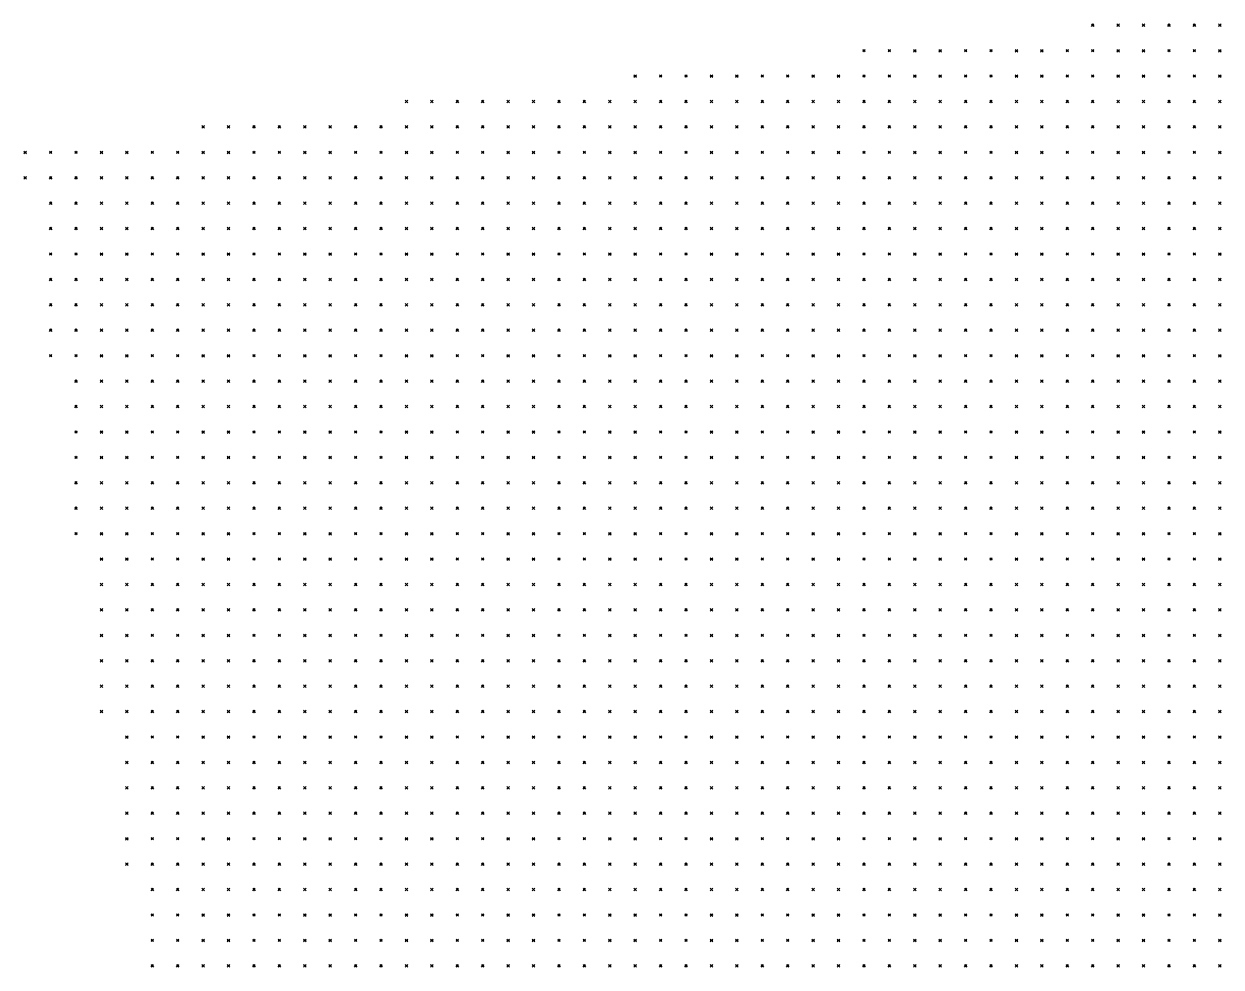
# Model space of a CAD drawing. Header units: metres. Extents: x 441556 to 446409, y 432338 to 461058.
# Drawn here: x 442956.3 to 443097.5, y 447829.7 to 447941 of the extents above; entities that cross this region are included whole.
import ezdxf

# ---------------------------------------------------------------- set-up
doc = ezdxf.new("R2010")
doc.units = ezdxf.units.M
doc.header["$MEASUREMENT"] = 0
doc.header["$PDMODE"] = 35
doc.header["$PDSIZE"] = 0.15
doc.layers.add('DTM-NOK-RevN_POINTS', color=91, linetype='Continuous')

msp = doc.modelspace()

# ---------------------------------------------------------------- linework, layer by layer
at = {"layer": 'DTM-NOK-RevN_POINTS'}
for p in [(443082.375, 447940.816, 370.986), (443085.375, 447940.816, 367.97), (443088.374, 447940.816, 363.791), (443091.373, 447940.816, 359.666), (443094.373, 447940.816, 356.278), (443097.372, 447940.816, 352.528), (443055.381, 447937.816, 392.84), (443058.381, 447937.816, 390.105), (443061.38, 447937.816, 387.423), (443064.379, 447937.816, 384.817), (443067.379, 447937.816, 382.387), (443070.378, 447937.816, 379.985), (443073.377, 447937.816, 377.502), (443076.377, 447937.816, 375.085), (443079.376, 447937.816, 372.569), (443082.375, 447937.816, 369.189), (443085.375, 447937.816, 367.002), (443088.374, 447937.816, 364.114), (443091.373, 447937.816, 360.629), (443094.373, 447937.816, 355.615), (443097.372, 447937.816, 351.897), (443028.387, 447934.817, 424.781), (443031.386, 447934.817, 420.679), (443034.386, 447934.817, 417.315), (443037.385, 447934.817, 413.363), (443040.384, 447934.817, 409.701), (443043.384, 447934.817, 405.544), (443046.383, 447934.817, 401.708), (443049.382, 447934.817, 398.35), (443052.382, 447934.817, 395.287), (443055.381, 447934.817, 392.489), (443058.381, 447934.817, 389.946), (443061.38, 447934.817, 387.267), (443064.379, 447934.817, 384.704), (443067.379, 447934.817, 382.195), (443070.378, 447934.817, 379.926), (443073.377, 447934.817, 377.528), (443076.377, 447934.817, 374.746), (443079.376, 447934.817, 371.689), (443082.375, 447934.817, 368.078), (443085.375, 447934.817, 365.133), (443088.374, 447934.817, 362.136), (443091.373, 447934.817, 359.505), (443094.373, 447934.817, 355.842), (443097.372, 447934.817, 351.788), (443001.393, 447931.818, 449.387), (443004.392, 447931.818, 447.734), (443007.391, 447931.818, 446.06), (443010.391, 447931.818, 444.072), (443013.39, 447931.818, 441.149), (443016.389, 447931.818, 438.669), (443019.389, 447931.818, 435.877), (443022.388, 447931.818, 433.42), (443025.388, 447931.818, 430.526), (443028.387, 447931.818, 427.341), (443031.386, 447931.818, 423.07), (443034.386, 447931.818, 418.998), (443037.385, 447931.818, 415.511), (443040.384, 447931.818, 411.514), (443043.384, 447931.818, 405.953), (443046.383, 447931.818, 401.792), (443049.382, 447931.818, 398.516), (443052.382, 447931.818, 395.022), (443055.381, 447931.818, 392.477), (443058.381, 447931.818, 390.053), (443061.38, 447931.818, 387.521), (443064.379, 447931.818, 385.039), (443067.379, 447931.818, 382.232), (443070.378, 447931.818, 379.766), (443073.377, 447931.818, 377.099), (443076.377, 447931.818, 373.59), (443079.376, 447931.818, 370.688), (443082.375, 447931.818, 367.411), (443085.375, 447931.818, 364.14), (443088.374, 447931.818, 361.42), (443091.373, 447931.818, 358.805), (443094.373, 447931.818, 355.894), (443097.372, 447931.818, 352.022), (442977.398, 447928.818, 460.897), (442980.397, 447928.818, 459.576), (442983.397, 447928.818, 458.226), (442986.396, 447928.818, 457.074), (442989.395, 447928.818, 456.125), (442992.395, 447928.818, 454.747), (442995.394, 447928.818, 453.391), (442998.393, 447928.818, 451.619), (443001.393, 447928.818, 450.13), (443004.392, 447928.818, 448.567), (443007.391, 447928.818, 446.878), (443010.391, 447928.818, 445.101), (443013.39, 447928.818, 442.6), (443016.389, 447928.818, 440.05), (443019.389, 447928.818, 437.204), (443022.388, 447928.818, 434.551), (443025.388, 447928.818, 431.767), (443028.387, 447928.818, 428.893), (443031.386, 447928.818, 424.865), (443034.386, 447928.818, 420.999), (443037.385, 447928.818, 417.716), (443040.384, 447928.818, 414.308), (443043.384, 447928.818, 408.511), (443046.383, 447928.818, 402.262), (443049.382, 447928.818, 398.28), (443052.382, 447928.818, 396.094), (443055.381, 447928.818, 393.08), (443058.381, 447928.818, 390.188), (443061.38, 447928.818, 387.744), (443064.379, 447928.818, 385.163), (443067.379, 447928.818, 382.473), (443070.378, 447928.818, 379.85), (443073.377, 447928.818, 376.85), (443076.377, 447928.818, 373.097), (443079.376, 447928.818, 370.505), (443082.375, 447928.818, 367.347), (443085.375, 447928.818, 364.249), (443088.374, 447928.818, 361.382), (443091.373, 447928.818, 358.541), (443094.373, 447928.818, 356.092), (443097.372, 447928.818, 352.685), (442956.402, 447925.819, 460.401), (442959.402, 447925.819, 461.696), (442962.401, 447925.819, 462.78), (442965.4, 447925.819, 463.358), (442968.4, 447925.819, 463.394), (442971.399, 447925.819, 462.749), (442974.398, 447925.819, 462.027), (442977.398, 447925.819, 461.161), (442980.397, 447925.819, 459.904), (442983.397, 447925.819, 458.685), (442986.396, 447925.819, 457.379), (442989.395, 447925.819, 456.523), (442992.395, 447925.819, 455.23), (442995.394, 447925.819, 453.922), (442998.393, 447925.819, 452.355), (443001.393, 447925.819, 450.827), (443004.392, 447925.819, 449.236), (443007.391, 447925.819, 447.58), (443010.391, 447925.819, 445.949), (443013.39, 447925.819, 443.796), (443016.389, 447925.819, 441.199), (443019.389, 447925.819, 438.314), (443022.388, 447925.819, 435.536), (443025.388, 447925.819, 432.88), (443028.387, 447925.819, 430.026), (443031.386, 447925.819, 426.941), (443034.386, 447925.819, 423.266), (443037.385, 447925.819, 420.117), (443040.384, 447925.819, 416.755), (443043.384, 447925.819, 412.04), (443046.383, 447925.819, 404.36), (443049.382, 447925.819, 398.304), (443052.382, 447925.819, 396.236), (443055.381, 447925.819, 393.977), (443058.381, 447925.819, 391.226), (443061.38, 447925.819, 388.434), (443064.379, 447925.819, 385.713), (443067.379, 447925.819, 383.102), (443070.378, 447925.819, 380.164), (443073.377, 447925.819, 376.911), (443076.377, 447925.819, 372.874), (443079.376, 447925.819, 370.08), (443082.375, 447925.819, 366.927), (443085.375, 447925.819, 364.018), (443088.374, 447925.819, 361.301), (443091.373, 447925.819, 358.663), (443094.373, 447925.819, 355.989), (443097.372, 447925.819, 352.428), (442956.402, 447922.82, 458.964), (442959.402, 447922.82, 460.155), (442962.401, 447922.82, 461.391), (442965.4, 447922.82, 462.166), (442968.4, 447922.82, 462.586), (442971.399, 447922.82, 462.288), (442974.398, 447922.82, 461.535), (442977.398, 447922.82, 461.077), (442980.397, 447922.82, 460.311), (442983.397, 447922.82, 459.16), (442986.396, 447922.82, 458.032), (442989.395, 447922.82, 456.723), (442992.395, 447922.82, 455.651), (442995.394, 447922.82, 454.398), (442998.393, 447922.82, 452.994), (443001.393, 447922.82, 451.532), (443004.392, 447922.82, 449.819), (443007.391, 447922.82, 448.127), (443010.391, 447922.82, 446.555), (443013.39, 447922.82, 444.452), (443016.389, 447922.82, 442.117), (443019.389, 447922.82, 439.314), (443022.388, 447922.82, 436.392), (443025.388, 447922.82, 433.534), (443028.387, 447922.82, 430.704), (443031.386, 447922.82, 427.973), (443034.386, 447922.82, 424.381), (443037.385, 447922.82, 421.022), (443040.384, 447922.82, 418.369), (443043.384, 447922.82, 414.346), (443046.383, 447922.82, 406.397), (443049.382, 447922.82, 400.644), (443052.382, 447922.82, 397.527), (443055.381, 447922.82, 395.33), (443058.381, 447922.82, 392.762), (443061.38, 447922.82, 389.737), (443064.379, 447922.82, 386.722), (443067.379, 447922.82, 383.001), (443070.378, 447922.82, 380.45), (443073.377, 447922.82, 377.269), (443076.377, 447922.82, 373.131), (443079.376, 447922.82, 369.012), (443082.375, 447922.82, 366.496), (443085.375, 447922.82, 363.114), (443088.374, 447922.82, 360.823), (443091.373, 447922.82, 358.097), (443094.373, 447922.82, 355.506), (443097.372, 447922.82, 352.219), (442959.402, 447919.82, 458.199), (442962.401, 447919.82, 459.775), (442965.4, 447919.82, 460.878), (442968.4, 447919.82, 461.345), (442971.399, 447919.82, 461.469), (442974.398, 447919.82, 460.953), (442977.398, 447919.82, 460.42), (442980.397, 447919.82, 460.311), (442983.397, 447919.82, 459.373), (442986.396, 447919.82, 458.364), (442989.395, 447919.82, 457.272), (442992.395, 447919.82, 456.113), (442995.394, 447919.82, 454.893), (442998.393, 447919.82, 453.55), (443001.393, 447919.82, 452.005), (443004.392, 447919.82, 450.43), (443007.391, 447919.82, 448.689), (443010.391, 447919.82, 447.051), (443013.39, 447919.82, 444.897), (443016.389, 447919.82, 442.572), (443019.389, 447919.82, 439.77), (443022.388, 447919.82, 437), (443025.388, 447919.82, 433.856), (443028.387, 447919.82, 430.598), (443031.386, 447919.82, 427.46), (443034.386, 447919.82, 424.403), (443037.385, 447919.82, 421.508), (443040.384, 447919.82, 418.389), (443043.384, 447919.82, 415.025), (443046.383, 447919.82, 408.268), (443049.382, 447919.82, 402.996), (443052.382, 447919.82, 399.951), (443055.381, 447919.82, 397.193), (443058.381, 447919.82, 394.446), (443061.38, 447919.82, 391.548), (443064.379, 447919.82, 387.972), (443067.379, 447919.82, 383.298), (443070.378, 447919.82, 380.075), (443073.377, 447919.82, 377.699), (443076.377, 447919.82, 374.415), (443079.376, 447919.82, 370.431), (443082.375, 447919.82, 366.725), (443085.375, 447919.82, 363.136), (443088.374, 447919.82, 360.354), (443091.373, 447919.82, 357.428), (443094.373, 447919.82, 355.174), (443097.372, 447919.82, 352.548), (442959.402, 447916.821, 456.064), (442962.401, 447916.821, 457.163), (442965.4, 447916.821, 458.888), (442968.4, 447916.821, 460.092), (442971.399, 447916.821, 460.39), (442974.398, 447916.821, 459.9), (442977.398, 447916.821, 459.738), (442980.397, 447916.821, 459.851), (442983.397, 447916.821, 459.389), (442986.396, 447916.821, 458.505), (442989.395, 447916.821, 457.593), (442992.395, 447916.821, 456.514), (442995.394, 447916.821, 455.267), (442998.393, 447916.821, 454.039), (443001.393, 447916.821, 452.67), (443004.392, 447916.821, 450.851), (443007.391, 447916.821, 448.935), (443010.391, 447916.821, 447.304), (443013.39, 447916.821, 445.3), (443016.389, 447916.821, 442.916), (443019.389, 447916.821, 439.953), (443022.388, 447916.821, 437.066), (443025.388, 447916.821, 433.702), (443028.387, 447916.821, 430.43), (443031.386, 447916.821, 427.431), (443034.386, 447916.821, 424.175), (443037.385, 447916.821, 421.231), (443040.384, 447916.821, 418.11), (443043.384, 447916.821, 415.118), (443046.383, 447916.821, 409.353), (443049.382, 447916.821, 405.823), (443052.382, 447916.821, 401.744), (443055.381, 447916.821, 399.399), (443058.381, 447916.821, 396.776), (443061.38, 447916.821, 393.636), (443064.379, 447916.821, 389.975), (443067.379, 447916.821, 382.874), (443070.378, 447916.821, 379.506), (443073.377, 447916.821, 376.954), (443076.377, 447916.821, 374.165), (443079.376, 447916.821, 370.937), (443082.375, 447916.821, 367.68), (443085.375, 447916.821, 364.201), (443088.374, 447916.821, 360.413), (443091.373, 447916.821, 357.541), (443094.373, 447916.821, 354.835), (443097.372, 447916.821, 352.246), (442959.402, 447913.822, 455.58), (442962.401, 447913.822, 456.332), (442965.4, 447913.822, 457.033), (442968.4, 447913.822, 457.828), (442971.399, 447913.822, 458.494), (442974.398, 447913.822, 458.752), (442977.398, 447913.822, 459.1), (442980.397, 447913.822, 459.393), (442983.397, 447913.822, 459.152), (442986.396, 447913.822, 458.426), (442989.395, 447913.822, 457.511), (442992.395, 447913.822, 456.57), (442995.394, 447913.822, 455.65), (442998.393, 447913.822, 454.329), (443001.393, 447913.822, 452.877), (443004.392, 447913.822, 451.111), (443007.391, 447913.822, 449.334), (443010.391, 447913.822, 447.682), (443013.39, 447913.822, 445.668), (443016.389, 447913.822, 443.375), (443019.389, 447913.822, 440.435), (443022.388, 447913.822, 437.474), (443025.388, 447913.822, 433.903), (443028.387, 447913.822, 430.52), (443031.386, 447913.822, 427.47), (443034.386, 447913.822, 424.315), (443037.385, 447913.822, 421.28), (443040.384, 447913.822, 417.921), (443043.384, 447913.822, 414.747), (443046.383, 447913.822, 411.178), (443049.382, 447913.822, 407.734), (443052.382, 447913.822, 404.457), (443055.381, 447913.822, 401.446), (443058.381, 447913.822, 398.373), (443061.38, 447913.822, 394.127), (443064.379, 447913.822, 389.583), (443067.379, 447913.822, 382.491), (443070.378, 447913.822, 379.342), (443073.377, 447913.822, 375.56), (443076.377, 447913.822, 372.666), (443079.376, 447913.822, 370.196), (443082.375, 447913.822, 367.155), (443085.375, 447913.822, 364.428), (443088.374, 447913.822, 360.55), (443091.373, 447913.822, 356.853), (443094.373, 447913.822, 354.399), (443097.372, 447913.822, 352.103), (442959.402, 447910.822, 454.172), (442962.401, 447910.822, 455.51), (442965.4, 447910.822, 456.482), (442968.4, 447910.822, 457.529), (442971.399, 447910.822, 458.028), (442974.398, 447910.822, 458.416), (442977.398, 447910.822, 458.801), (442980.397, 447910.822, 458.99), (442983.397, 447910.822, 458.546), (442986.396, 447910.822, 457.893), (442989.395, 447910.822, 457.112), (442992.395, 447910.822, 456.213), (442995.394, 447910.822, 455.443), (442998.393, 447910.822, 454.253), (443001.393, 447910.822, 452.897), (443004.392, 447910.822, 451.226), (443007.391, 447910.822, 449.549), (443010.391, 447910.822, 447.845), (443013.39, 447910.822, 445.704), (443016.389, 447910.822, 443.524), (443019.389, 447910.822, 440.698), (443022.388, 447910.822, 437.924), (443025.388, 447910.822, 434.772), (443028.387, 447910.822, 431.551), (443031.386, 447910.822, 428.186), (443034.386, 447910.822, 424.439), (443037.385, 447910.822, 421.212), (443040.384, 447910.822, 417.902), (443043.384, 447910.822, 414.826), (443046.383, 447910.822, 411.523), (443049.382, 447910.822, 408.238), (443052.382, 447910.822, 405.236), (443055.381, 447910.822, 402.199), (443058.381, 447910.822, 399.213), (443061.38, 447910.822, 395.453), (443064.379, 447910.822, 390.589), (443067.379, 447910.822, 384.406), (443070.378, 447910.822, 379.474), (443073.377, 447910.822, 374.978), (443076.377, 447910.822, 371.779), (443079.376, 447910.822, 368.951), (443082.375, 447910.822, 366.373), (443085.375, 447910.822, 363.945), (443088.374, 447910.822, 361.423), (443091.373, 447910.822, 357.909), (443094.373, 447910.822, 355.128), (443097.372, 447910.822, 352.718), (442959.402, 447907.823, 451.934), (442962.401, 447907.823, 453.515), (442965.4, 447907.823, 454.651), (442968.4, 447907.823, 456.189), (442971.399, 447907.823, 457.203), (442974.398, 447907.823, 457.96), (442977.398, 447907.823, 458.282), (442980.397, 447907.823, 458.195), (442983.397, 447907.823, 457.569), (442986.396, 447907.823, 456.941), (442989.395, 447907.823, 456.185), (442992.395, 447907.823, 455.486), (442995.394, 447907.823, 454.686), (442998.393, 447907.823, 453.664), (443001.393, 447907.823, 452.492), (443004.392, 447907.823, 451.087), (443007.391, 447907.823, 449.489), (443010.391, 447907.823, 447.839), (443013.39, 447907.823, 445.804), (443016.389, 447907.823, 443.727), (443019.389, 447907.823, 440.885), (443022.388, 447907.823, 438.23), (443025.388, 447907.823, 435.509), (443028.387, 447907.823, 432.638), (443031.386, 447907.823, 429.553), (443034.386, 447907.823, 425.045), (443037.385, 447907.823, 421.879), (443040.384, 447907.823, 418.037), (443043.384, 447907.823, 414.884), (443046.383, 447907.823, 411.634), (443049.382, 447907.823, 408.102), (443052.382, 447907.823, 405.12), (443055.381, 447907.823, 402.101), (443058.381, 447907.823, 399.148), (443061.38, 447907.823, 395.224), (443064.379, 447907.823, 390.937), (443067.379, 447907.823, 385.576), (443070.378, 447907.823, 380.392), (443073.377, 447907.823, 376.046), (443076.377, 447907.823, 371.975), (443079.376, 447907.823, 368.765), (443082.375, 447907.823, 365.898), (443085.375, 447907.823, 363.39), (443088.374, 447907.823, 360.945), (443091.373, 447907.823, 358.601), (443094.373, 447907.823, 355.877), (443097.372, 447907.823, 353.121), (442959.402, 447904.824, 449.885), (442962.401, 447904.824, 451.322), (442965.4, 447904.824, 452.961), (442968.4, 447904.824, 454.233), (442971.399, 447904.824, 455.328), (442974.398, 447904.824, 456.336), (442977.398, 447904.824, 457.019), (442980.397, 447904.824, 457.168), (442983.397, 447904.824, 456.52), (442986.396, 447904.824, 455.804), (442989.395, 447904.824, 455.133), (442992.395, 447904.824, 454.363), (442995.394, 447904.824, 453.584), (442998.393, 447904.824, 452.583), (443001.393, 447904.824, 451.568), (443004.392, 447904.824, 450.397), (443007.391, 447904.824, 449.056), (443010.391, 447904.824, 447.442), (443013.39, 447904.824, 445.659), (443016.389, 447904.824, 443.722), (443019.389, 447904.824, 441.09), (443022.388, 447904.824, 438.26), (443025.388, 447904.824, 435.779), (443028.387, 447904.824, 433.034), (443031.386, 447904.824, 430.258), (443034.386, 447904.824, 426.189), (443037.385, 447904.824, 422.639), (443040.384, 447904.824, 419.263), (443043.384, 447904.824, 416.008), (443046.383, 447904.824, 412.12), (443049.382, 447904.824, 408.512), (443052.382, 447904.824, 404.99), (443055.381, 447904.824, 401.335), (443058.381, 447904.824, 398.587), (443061.38, 447904.824, 395.381), (443064.379, 447904.824, 392.09), (443067.379, 447904.824, 387.713), (443070.378, 447904.824, 381.834), (443073.377, 447904.824, 377.833), (443076.377, 447904.824, 372.312), (443079.376, 447904.824, 368.813), (443082.375, 447904.824, 365.824), (443085.375, 447904.824, 363.181), (443088.374, 447904.824, 360.694), (443091.373, 447904.824, 357.894), (443094.373, 447904.824, 355.399), (443097.372, 447904.824, 353.202), (442959.402, 447901.824, 447.88), (442962.401, 447901.824, 449.323), (442965.4, 447901.824, 451.128), (442968.4, 447901.824, 452.715), (442971.399, 447901.824, 453.904), (442974.398, 447901.824, 455.34), (442977.398, 447901.824, 455.913), (442980.397, 447901.824, 456.03), (442983.397, 447901.824, 455.425), (442986.396, 447901.824, 454.631), (442989.395, 447901.824, 453.858), (442992.395, 447901.824, 452.902), (442995.394, 447901.824, 452.105), (442998.393, 447901.824, 451.136), (443001.393, 447901.824, 450.344), (443004.392, 447901.824, 449.406), (443007.391, 447901.824, 448.173), (443010.391, 447901.824, 446.915), (443013.39, 447901.824, 445.186), (443016.389, 447901.824, 443.238), (443019.389, 447901.824, 440.816), (443022.388, 447901.824, 438.299), (443025.388, 447901.824, 435.765), (443028.387, 447901.824, 432.912), (443031.386, 447901.824, 430.339), (443034.386, 447901.824, 427.312), (443037.385, 447901.824, 423.496), (443040.384, 447901.824, 418.922), (443043.384, 447901.824, 415.991), (443046.383, 447901.824, 412.504), (443049.382, 447901.824, 408.387), (443052.382, 447901.824, 404.48), (443055.381, 447901.824, 401.316), (443058.381, 447901.824, 397.672), (443061.38, 447901.824, 394.627), (443064.379, 447901.824, 391.823), (443067.379, 447901.824, 388.598), (443070.378, 447901.824, 383.056), (443073.377, 447901.824, 378.717), (443076.377, 447901.824, 372.56), (443079.376, 447901.824, 368.902), (443082.375, 447901.824, 366.407), (443085.375, 447901.824, 363.399), (443088.374, 447901.824, 360.667), (443091.373, 447901.824, 357.453), (443094.373, 447901.824, 355.108), (443097.372, 447901.824, 352.827), (442962.401, 447898.825, 447.545), (442965.4, 447898.825, 449.517), (442968.4, 447898.825, 451.098), (442971.399, 447898.825, 452.525), (442974.398, 447898.825, 453.779), (442977.398, 447898.825, 454.553), (442980.397, 447898.825, 454.934), (442983.397, 447898.825, 454.292), (442986.396, 447898.825, 453.397), (442989.395, 447898.825, 452.502), (442992.395, 447898.825, 451.566), (442995.394, 447898.825, 450.601), (442998.393, 447898.825, 449.715), (443001.393, 447898.825, 448.901), (443004.392, 447898.825, 447.977), (443007.391, 447898.825, 446.916), (443010.391, 447898.825, 445.926), (443013.39, 447898.825, 444.482), (443016.389, 447898.825, 442.514), (443019.389, 447898.825, 440.377), (443022.388, 447898.825, 437.706), (443025.388, 447898.825, 435.044), (443028.387, 447898.825, 432.259), (443031.386, 447898.825, 429.599), (443034.386, 447898.825, 426.478), (443037.385, 447898.825, 422.933), (443040.384, 447898.825, 419.487), (443043.384, 447898.825, 415.929), (443046.383, 447898.825, 412.524), (443049.382, 447898.825, 408.526), (443052.382, 447898.825, 404.592), (443055.381, 447898.825, 400.98), (443058.381, 447898.825, 397.28), (443061.38, 447898.825, 393.711), (443064.379, 447898.825, 390.654), (443067.379, 447898.825, 387.994), (443070.378, 447898.825, 384.245), (443073.377, 447898.825, 378.31), (443076.377, 447898.825, 373.202), (443079.376, 447898.825, 371.44), (443082.375, 447898.825, 369.153), (443085.375, 447898.825, 365.683), (443088.374, 447898.825, 361.838), (443091.373, 447898.825, 357.591), (443094.373, 447898.825, 354.567), (443097.372, 447898.825, 352.105), (442962.401, 447895.825, 445.611), (442965.4, 447895.825, 447.833), (442968.4, 447895.825, 449.694), (442971.399, 447895.825, 450.933), (442974.398, 447895.825, 452.36), (442977.398, 447895.825, 453.269), (442980.397, 447895.825, 453.643), (442983.397, 447895.825, 453.052), (442986.396, 447895.825, 452.124), (442989.395, 447895.825, 451.189), (442992.395, 447895.825, 450.058), (442995.394, 447895.825, 449.064), (442998.393, 447895.825, 448.201), (443001.393, 447895.825, 447.34), (443004.392, 447895.825, 446.596), (443007.391, 447895.825, 445.829), (443010.391, 447895.825, 444.459), (443013.39, 447895.825, 443.165), (443016.389, 447895.825, 441.382), (443019.389, 447895.825, 439.221), (443022.388, 447895.825, 437.05), (443025.388, 447895.825, 434.165), (443028.387, 447895.825, 431.428), (443031.386, 447895.825, 428.675), (443034.386, 447895.825, 425.514), (443037.385, 447895.825, 422.406), (443040.384, 447895.825, 419.019), (443043.384, 447895.825, 415.755), (443046.383, 447895.825, 412.476), (443049.382, 447895.825, 409.129), (443052.382, 447895.825, 405.823), (443055.381, 447895.825, 401.644), (443058.381, 447895.825, 397.476), (443061.38, 447895.825, 393.062), (443064.379, 447895.825, 389.931), (443067.379, 447895.825, 387.186), (443070.378, 447895.825, 384.041), (443073.377, 447895.825, 378.809), (443076.377, 447895.825, 375.721), (443079.376, 447895.825, 372.546), (443082.375, 447895.825, 369.461), (443085.375, 447895.825, 366.597), (443088.374, 447895.825, 362.736), (443091.373, 447895.825, 357.974), (443094.373, 447895.825, 354.696), (443097.372, 447895.825, 352.027), (442962.401, 447892.826, 443.46), (442965.4, 447892.826, 445.612), (442968.4, 447892.826, 447.659), (442971.399, 447892.826, 449.292), (442974.398, 447892.826, 450.881), (442977.398, 447892.826, 451.874), (442980.397, 447892.826, 452.251), (442983.397, 447892.826, 451.815), (442986.396, 447892.826, 450.909), (442989.395, 447892.826, 449.862), (442992.395, 447892.826, 448.657), (442995.394, 447892.826, 447.647), (442998.393, 447892.826, 446.662), (443001.393, 447892.826, 445.813), (443004.392, 447892.826, 445.038), (443007.391, 447892.826, 444.316), (443010.391, 447892.826, 442.874), (443013.39, 447892.826, 441.223), (443016.389, 447892.826, 439.837), (443019.389, 447892.826, 437.609), (443022.388, 447892.826, 435.5), (443025.388, 447892.826, 432.897), (443028.387, 447892.826, 430.539), (443031.386, 447892.826, 428.204), (443034.386, 447892.826, 425.298), (443037.385, 447892.826, 421.548), (443040.384, 447892.826, 418.52), (443043.384, 447892.826, 415.52), (443046.383, 447892.826, 412.453), (443049.382, 447892.826, 409.116), (443052.382, 447892.826, 406.163), (443055.381, 447892.826, 402.465), (443058.381, 447892.826, 398.294), (443061.38, 447892.826, 393.409), (443064.379, 447892.826, 389.613), (443067.379, 447892.826, 386.971), (443070.378, 447892.826, 384.014), (443073.377, 447892.826, 380.936), (443076.377, 447892.826, 377.365), (443079.376, 447892.826, 373.217), (443082.375, 447892.826, 369.194), (443085.375, 447892.826, 365.583), (443088.374, 447892.826, 362.373), (443091.373, 447892.826, 358.491), (443094.373, 447892.826, 354.826), (443097.372, 447892.826, 352.134), (442962.401, 447889.827, 441.466), (442965.4, 447889.827, 443.833), (442968.4, 447889.827, 445.954), (442971.399, 447889.827, 447.746), (442974.398, 447889.827, 449.592), (442977.398, 447889.827, 450.759), (442980.397, 447889.827, 450.984), (442983.397, 447889.827, 450.589), (442986.396, 447889.827, 449.788), (442989.395, 447889.827, 448.682), (442992.395, 447889.827, 447.393), (442995.394, 447889.827, 446.148), (442998.393, 447889.827, 445.099), (443001.393, 447889.827, 444.256), (443004.392, 447889.827, 443.341), (443007.391, 447889.827, 442.723), (443010.391, 447889.827, 441.547), (443013.39, 447889.827, 439.702), (443016.389, 447889.827, 437.952), (443019.389, 447889.827, 435.673), (443022.388, 447889.827, 433.405), (443025.388, 447889.827, 431.135), (443028.387, 447889.827, 429.39), (443031.386, 447889.827, 427.269), (443034.386, 447889.827, 424.695), (443037.385, 447889.827, 420.974), (443040.384, 447889.827, 417.845), (443043.384, 447889.827, 415.018), (443046.383, 447889.827, 411.843), (443049.382, 447889.827, 409.042), (443052.382, 447889.827, 405.992), (443055.381, 447889.827, 402.757), (443058.381, 447889.827, 399.359), (443061.38, 447889.827, 392.791), (443064.379, 447889.827, 389.151), (443067.379, 447889.827, 386.273), (443070.378, 447889.827, 383.568), (443073.377, 447889.827, 381.265), (443076.377, 447889.827, 378.852), (443079.376, 447889.827, 375.29), (443082.375, 447889.827, 368.25), (443085.375, 447889.827, 365.379), (443088.374, 447889.827, 361.773), (443091.373, 447889.827, 358.262), (443094.373, 447889.827, 354.967), (443097.372, 447889.827, 352.397), (442962.401, 447886.827, 439.772), (442965.4, 447886.827, 442.196), (442968.4, 447886.827, 444.882), (442971.399, 447886.827, 446.655), (442974.398, 447886.827, 448.464), (442977.398, 447886.827, 449.63), (442980.397, 447886.827, 449.865), (442983.397, 447886.827, 449.378), (442986.396, 447886.827, 448.39), (442989.395, 447886.827, 447.264), (442992.395, 447886.827, 446.084), (442995.394, 447886.827, 444.776), (442998.393, 447886.827, 443.57), (443001.393, 447886.827, 442.485), (443004.392, 447886.827, 441.499), (443007.391, 447886.827, 440.57), (443010.391, 447886.827, 439.734), (443013.39, 447886.827, 438.828), (443016.389, 447886.827, 435.998), (443019.389, 447886.827, 433.432), (443022.388, 447886.827, 431.213), (443025.388, 447886.827, 429.095), (443028.387, 447886.827, 426.942), (443031.386, 447886.827, 425.271), (443034.386, 447886.827, 423.093), (443037.385, 447886.827, 420.477), (443040.384, 447886.827, 417.426), (443043.384, 447886.827, 414.656), (443046.383, 447886.827, 411.755), (443049.382, 447886.827, 408.831), (443052.382, 447886.827, 406.028), (443055.381, 447886.827, 402.917), (443058.381, 447886.827, 399.864), (443061.38, 447886.827, 394.437), (443064.379, 447886.827, 388.707), (443067.379, 447886.827, 385.503), (443070.378, 447886.827, 382.743), (443073.377, 447886.827, 379.679), (443076.377, 447886.827, 377.151), (443079.376, 447886.827, 374.55), (443082.375, 447886.827, 368.929), (443085.375, 447886.827, 365.229), (443088.374, 447886.827, 361.714), (443091.373, 447886.827, 358.212), (443094.373, 447886.827, 355.506), (443097.372, 447886.827, 352.947), (442962.401, 447883.828, 438.095), (442965.4, 447883.828, 440.142), (442968.4, 447883.828, 443.163), (442971.399, 447883.828, 445.575), (442974.398, 447883.828, 447.48), (442977.398, 447883.828, 448.576), (442980.397, 447883.828, 448.923), (442983.397, 447883.828, 448.106), (442986.396, 447883.828, 446.911), (442989.395, 447883.828, 445.948), (442992.395, 447883.828, 444.929), (442995.394, 447883.828, 443.466), (442998.393, 447883.828, 441.987), (443001.393, 447883.828, 440.757), (443004.392, 447883.828, 439.655), (443007.391, 447883.828, 438.639), (443010.391, 447883.828, 437.774), (443013.39, 447883.828, 437.153), (443016.389, 447883.828, 434.427), (443019.389, 447883.828, 431.281), (443022.388, 447883.828, 428.974), (443025.388, 447883.828, 426.537), (443028.387, 447883.828, 424.444), (443031.386, 447883.828, 422.926), (443034.386, 447883.828, 421.011), (443037.385, 447883.828, 419.279), (443040.384, 447883.828, 416.754), (443043.384, 447883.828, 414.253), (443046.383, 447883.828, 411.542), (443049.382, 447883.828, 408.808), (443052.382, 447883.828, 405.966), (443055.381, 447883.828, 403.268), (443058.381, 447883.828, 400.416), (443061.38, 447883.828, 394.398), (443064.379, 447883.828, 389.447), (443067.379, 447883.828, 385.144), (443070.378, 447883.828, 382.225), (443073.377, 447883.828, 379.468), (443076.377, 447883.828, 376.195), (443079.376, 447883.828, 373.425), (443082.375, 447883.828, 369.705), (443085.375, 447883.828, 365.122), (443088.374, 447883.828, 361.555), (443091.373, 447883.828, 358.858), (443094.373, 447883.828, 355.935), (443097.372, 447883.828, 353.326), (442962.401, 447880.829, 436.632), (442965.4, 447880.829, 439.164), (442968.4, 447880.829, 441.963), (442971.399, 447880.829, 444.715), (442974.398, 447880.829, 446.878), (442977.398, 447880.829, 447.808), (442980.397, 447880.829, 447.777), (442983.397, 447880.829, 446.888), (442986.396, 447880.829, 445.78), (442989.395, 447880.829, 444.602), (442992.395, 447880.829, 443.403), (442995.394, 447880.829, 442.014), (442998.393, 447880.829, 440.301), (443001.393, 447880.829, 438.75), (443004.392, 447880.829, 437.441), (443007.391, 447880.829, 436.347), (443010.391, 447880.829, 435.555), (443013.39, 447880.829, 434.871), (443016.389, 447880.829, 432.809), (443019.389, 447880.829, 429.479), (443022.388, 447880.829, 426.439), (443025.388, 447880.829, 424.344), (443028.387, 447880.829, 422.247), (443031.386, 447880.829, 420.513), (443034.386, 447880.829, 418.814), (443037.385, 447880.829, 417.268), (443040.384, 447880.829, 415.273), (443043.384, 447880.829, 412.985), (443046.383, 447880.829, 410.778), (443049.382, 447880.829, 408.57), (443052.382, 447880.829, 406.056), (443055.381, 447880.829, 403.409), (443058.381, 447880.829, 400.122), (443061.38, 447880.829, 395.969), (443064.379, 447880.829, 391.802), (443067.379, 447880.829, 386.539), (443070.378, 447880.829, 382.619), (443073.377, 447880.829, 379.596), (443076.377, 447880.829, 376.19), (443079.376, 447880.829, 373.058), (443082.375, 447880.829, 367.892), (443085.375, 447880.829, 364.574), (443088.374, 447880.829, 361.443), (443091.373, 447880.829, 358.643), (443094.373, 447880.829, 356.173), (443097.372, 447880.829, 353.64), (442965.4, 447877.829, 437.964), (442968.4, 447877.829, 440.919), (442971.399, 447877.829, 444.18), (442974.398, 447877.829, 446.158), (442977.398, 447877.829, 446.736), (442980.397, 447877.829, 446.46), (442983.397, 447877.829, 445.438), (442986.396, 447877.829, 444.379), (442989.395, 447877.829, 442.984), (442992.395, 447877.829, 441.665), (442995.394, 447877.829, 440.167), (442998.393, 447877.829, 438.428), (443001.393, 447877.829, 437.051), (443004.392, 447877.829, 435.645), (443007.391, 447877.829, 434.287), (443010.391, 447877.829, 433.41), (443013.39, 447877.829, 432.605), (443016.389, 447877.829, 431.221), (443019.389, 447877.829, 427.919), (443022.388, 447877.829, 424.228), (443025.388, 447877.829, 421.832), (443028.387, 447877.829, 419.665), (443031.386, 447877.829, 417.702), (443034.386, 447877.829, 416.232), (443037.385, 447877.829, 414.862), (443040.384, 447877.829, 413.02), (443043.384, 447877.829, 411.144), (443046.383, 447877.829, 409.565), (443049.382, 447877.829, 407.966), (443052.382, 447877.829, 405.454), (443055.381, 447877.829, 402.747), (443058.381, 447877.829, 399.783), (443061.38, 447877.829, 396.459), (443064.379, 447877.829, 393.49), (443067.379, 447877.829, 389.456), (443070.378, 447877.829, 383.587), (443073.377, 447877.829, 381.009), (443076.377, 447877.829, 377.926), (443079.376, 447877.829, 373.31), (443082.375, 447877.829, 370.002), (443085.375, 447877.829, 366.531), (443088.374, 447877.829, 362.877), (443091.373, 447877.829, 359.357), (443094.373, 447877.829, 356.645), (443097.372, 447877.829, 354.099), (442965.4, 447874.83, 436.849), (442968.4, 447874.83, 440.082), (442971.399, 447874.83, 442.847), (442974.398, 447874.83, 444.763), (442977.398, 447874.83, 445.326), (442980.397, 447874.83, 445.077), (442983.397, 447874.83, 444.121), (442986.396, 447874.83, 442.735), (442989.395, 447874.83, 441.133), (442992.395, 447874.83, 439.698), (442995.394, 447874.83, 438.273), (442998.393, 447874.83, 436.478), (443001.393, 447874.83, 434.91), (443004.392, 447874.83, 433.594), (443007.391, 447874.83, 432.346), (443010.391, 447874.83, 431.5), (443013.39, 447874.83, 430.401), (443016.389, 447874.83, 428.801), (443019.389, 447874.83, 425.7), (443022.388, 447874.83, 423.107), (443025.388, 447874.83, 420.591), (443028.387, 447874.83, 417.53), (443031.386, 447874.83, 415.246), (443034.386, 447874.83, 413.572), (443037.385, 447874.83, 412.276), (443040.384, 447874.83, 410.688), (443043.384, 447874.83, 408.817), (443046.383, 447874.83, 407.213), (443049.382, 447874.83, 405.517), (443052.382, 447874.83, 404.115), (443055.381, 447874.83, 401.761), (443058.381, 447874.83, 399.393), (443061.38, 447874.83, 396.382), (443064.379, 447874.83, 393.525), (443067.379, 447874.83, 390.726), (443070.378, 447874.83, 386.79), (443073.377, 447874.83, 383.879), (443076.377, 447874.83, 380.214), (443079.376, 447874.83, 376.231), (443082.375, 447874.83, 370.643), (443085.375, 447874.83, 367.01), (443088.374, 447874.83, 362.924), (443091.373, 447874.83, 360.067), (443094.373, 447874.83, 357.462), (443097.372, 447874.83, 354.551), (442965.4, 447871.831, 435.11), (442968.4, 447871.831, 438.44), (442971.399, 447871.831, 440.564), (442974.398, 447871.831, 442.399), (442977.398, 447871.831, 443.406), (442980.397, 447871.831, 443.373), (442983.397, 447871.831, 442.179), (442986.396, 447871.831, 440.818), (442989.395, 447871.831, 439.151), (442992.395, 447871.831, 437.538), (442995.394, 447871.831, 435.826), (442998.393, 447871.831, 434.095), (443001.393, 447871.831, 432.845), (443004.392, 447871.831, 431.283), (443007.391, 447871.831, 429.952), (443010.391, 447871.831, 429.173), (443013.39, 447871.831, 428.201), (443016.389, 447871.831, 426.895), (443019.389, 447871.831, 424.294), (443022.388, 447871.831, 421.966), (443025.388, 447871.831, 419.112), (443028.387, 447871.831, 416.076), (443031.386, 447871.831, 413.165), (443034.386, 447871.831, 410.607), (443037.385, 447871.831, 409.123), (443040.384, 447871.831, 407.875), (443043.384, 447871.831, 406.541), (443046.383, 447871.831, 404.914), (443049.382, 447871.831, 403.202), (443052.382, 447871.831, 401.655), (443055.381, 447871.831, 399.856), (443058.381, 447871.831, 397.651), (443061.38, 447871.831, 395.042), (443064.379, 447871.831, 392.908), (443067.379, 447871.831, 390.308), (443070.378, 447871.831, 387.509), (443073.377, 447871.831, 385.26), (443076.377, 447871.831, 382.618), (443079.376, 447871.831, 378.199), (443082.375, 447871.831, 372.886), (443085.375, 447871.831, 368.165), (443088.374, 447871.831, 364.109), (443091.373, 447871.831, 360.718), (443094.373, 447871.831, 358.001), (443097.372, 447871.831, 355.071), (442965.4, 447868.831, 433.228), (442968.4, 447868.831, 436.704), (442971.399, 447868.831, 438.712), (442974.398, 447868.831, 440.226), (442977.398, 447868.831, 441.318), (442980.397, 447868.831, 441.413), (442983.397, 447868.831, 440.188), (442986.396, 447868.831, 438.728), (442989.395, 447868.831, 437.122), (442992.395, 447868.831, 435.376), (442995.394, 447868.831, 433.482), (442998.393, 447868.831, 431.662), (443001.393, 447868.831, 430.339), (443004.392, 447868.831, 429.198), (443007.391, 447868.831, 427.849), (443010.391, 447868.831, 426.809), (443013.39, 447868.831, 425.679), (443016.389, 447868.831, 424.813), (443019.389, 447868.831, 423.203), (443022.388, 447868.831, 420.919), (443025.388, 447868.831, 418.114), (443028.387, 447868.831, 414.767), (443031.386, 447868.831, 412.136), (443034.386, 447868.831, 409.318), (443037.385, 447868.831, 406.79), (443040.384, 447868.831, 404.995), (443043.384, 447868.831, 403.772), (443046.383, 447868.831, 402.326), (443049.382, 447868.831, 400.521), (443052.382, 447868.831, 398.856), (443055.381, 447868.831, 397.309), (443058.381, 447868.831, 395.687), (443061.38, 447868.831, 393.015), (443064.379, 447868.831, 391.199), (443067.379, 447868.831, 389.164), (443070.378, 447868.831, 386.977), (443073.377, 447868.831, 383.949), (443076.377, 447868.831, 382.413), (443079.376, 447868.831, 379.281), (443082.375, 447868.831, 374.154), (443085.375, 447868.831, 369.324), (443088.374, 447868.831, 364.722), (443091.373, 447868.831, 361.72), (443094.373, 447868.831, 358.764), (443097.372, 447868.831, 355.83), (442965.4, 447865.832, 431.269), (442968.4, 447865.832, 433.958), (442971.399, 447865.832, 436.209), (442974.398, 447865.832, 437.786), (442977.398, 447865.832, 438.822), (442980.397, 447865.832, 438.706), (442983.397, 447865.832, 437.521), (442986.396, 447865.832, 435.863), (442989.395, 447865.832, 434.192), (442992.395, 447865.832, 432.317), (442995.394, 447865.832, 430.96), (442998.393, 447865.832, 429.49), (443001.393, 447865.832, 428.059), (443004.392, 447865.832, 426.619), (443007.391, 447865.832, 425.236), (443010.391, 447865.832, 424.481), (443013.39, 447865.832, 423.379), (443016.389, 447865.832, 422.428), (443019.389, 447865.832, 421.64), (443022.388, 447865.832, 419.975), (443025.388, 447865.832, 417.441), (443028.387, 447865.832, 414.44), (443031.386, 447865.832, 411.586), (443034.386, 447865.832, 408.771), (443037.385, 447865.832, 405.95), (443040.384, 447865.832, 402.845), (443043.384, 447865.832, 401.065), (443046.383, 447865.832, 400.002), (443049.382, 447865.832, 398.25), (443052.382, 447865.832, 396.754), (443055.381, 447865.832, 394.881), (443058.381, 447865.832, 393.167), (443061.38, 447865.832, 391.061), (443064.379, 447865.832, 388.992), (443067.379, 447865.832, 386.811), (443070.378, 447865.832, 384.763), (443073.377, 447865.832, 381.876), (443076.377, 447865.832, 380.709), (443079.376, 447865.832, 378.96), (443082.375, 447865.832, 374.432), (443085.375, 447865.832, 370.228), (443088.374, 447865.832, 366.049), (443091.373, 447865.832, 362.548), (443094.373, 447865.832, 359.646), (443097.372, 447865.832, 356.773), (442965.4, 447862.832, 429.348), (442968.4, 447862.832, 431.562), (442971.399, 447862.832, 433.439), (442974.398, 447862.832, 435.431), (442977.398, 447862.832, 436.661), (442980.397, 447862.832, 436.19), (442983.397, 447862.832, 435.2), (442986.396, 447862.832, 432.906), (442989.395, 447862.832, 431.638), (442992.395, 447862.832, 429.97), (442995.394, 447862.832, 428.164), (442998.393, 447862.832, 426.827), (443001.393, 447862.832, 425.601), (443004.392, 447862.832, 424.389), (443007.391, 447862.832, 423.05), (443010.391, 447862.832, 421.802), (443013.39, 447862.832, 421.029), (443016.389, 447862.832, 420.109), (443019.389, 447862.832, 419.077), (443022.388, 447862.832, 418.076), (443025.388, 447862.832, 416.434), (443028.387, 447862.832, 414.571), (443031.386, 447862.832, 411.357), (443034.386, 447862.832, 408.173), (443037.385, 447862.832, 405.375), (443040.384, 447862.832, 401.97), (443043.384, 447862.832, 399.298), (443046.383, 447862.832, 397.254), (443049.382, 447862.832, 395.768), (443052.382, 447862.832, 394.319), (443055.381, 447862.832, 392.711), (443058.381, 447862.832, 391.078), (443061.38, 447862.832, 389.085), (443064.379, 447862.832, 386.989), (443067.379, 447862.832, 384.887), (443070.378, 447862.832, 382.702), (443073.377, 447862.832, 380.286), (443076.377, 447862.832, 378.775), (443079.376, 447862.832, 377.181), (443082.375, 447862.832, 373.968), (443085.375, 447862.832, 370.802), (443088.374, 447862.832, 367.231), (443091.373, 447862.832, 363.472), (443094.373, 447862.832, 360.433), (443097.372, 447862.832, 357.462), (442965.4, 447859.833, 427.445), (442968.4, 447859.833, 429.555), (442971.399, 447859.833, 431.314), (442974.398, 447859.833, 432.992), (442977.398, 447859.833, 434.028), (442980.397, 447859.833, 433.415), (442983.397, 447859.833, 432.366), (442986.396, 447859.833, 430.374), (442989.395, 447859.833, 428.368), (442992.395, 447859.833, 426.555), (442995.394, 447859.833, 425.121), (442998.393, 447859.833, 424.167), (443001.393, 447859.833, 423.451), (443004.392, 447859.833, 422.354), (443007.391, 447859.833, 421.014), (443010.391, 447859.833, 419.821), (443013.39, 447859.833, 418.69), (443016.389, 447859.833, 417.476), (443019.389, 447859.833, 416.768), (443022.388, 447859.833, 415.861), (443025.388, 447859.833, 414.788), (443028.387, 447859.833, 412.983), (443031.386, 447859.833, 410.386), (443034.386, 447859.833, 407.428), (443037.385, 447859.833, 404.661), (443040.384, 447859.833, 401.643), (443043.384, 447859.833, 398.727), (443046.383, 447859.833, 395.268), (443049.382, 447859.833, 392.547), (443052.382, 447859.833, 391.464), (443055.381, 447859.833, 390.506), (443058.381, 447859.833, 389.129), (443061.38, 447859.833, 387.271), (443064.379, 447859.833, 385.462), (443067.379, 447859.833, 383.389), (443070.378, 447859.833, 381.244), (443073.377, 447859.833, 379.12), (443076.377, 447859.833, 376.884), (443079.376, 447859.833, 374.896), (443082.375, 447859.833, 372.518), (443085.375, 447859.833, 369.765), (443088.374, 447859.833, 367.122), (443091.373, 447859.833, 364.41), (443094.373, 447859.833, 361.145), (443097.372, 447859.833, 358.118), (442968.4, 447856.834, 427.533), (442971.399, 447856.834, 428.9), (442974.398, 447856.834, 429.937), (442977.398, 447856.834, 431.324), (442980.397, 447856.834, 430.819), (442983.397, 447856.834, 429.307), (442986.396, 447856.834, 428.069), (442989.395, 447856.834, 424.598), (442992.395, 447856.834, 423.547), (442995.394, 447856.834, 422.532), (442998.393, 447856.834, 421.206), (443001.393, 447856.834, 420.557), (443004.392, 447856.834, 419.573), (443007.391, 447856.834, 418.821), (443010.391, 447856.834, 417.494), (443013.39, 447856.834, 416.088), (443016.389, 447856.834, 415.046), (443019.389, 447856.834, 413.981), (443022.388, 447856.834, 413.066), (443025.388, 447856.834, 412.007), (443028.387, 447856.834, 410.124), (443031.386, 447856.834, 408.375), (443034.386, 447856.834, 405.826), (443037.385, 447856.834, 403.53), (443040.384, 447856.834, 400.889), (443043.384, 447856.834, 397.691), (443046.383, 447856.834, 394.774), (443049.382, 447856.834, 391.56), (443052.382, 447856.834, 388.866), (443055.381, 447856.834, 387.415), (443058.381, 447856.834, 386.593), (443061.38, 447856.834, 385.323), (443064.379, 447856.834, 383.869), (443067.379, 447856.834, 381.885), (443070.378, 447856.834, 379.764), (443073.377, 447856.834, 377.915), (443076.377, 447856.834, 375.467), (443079.376, 447856.834, 373.165), (443082.375, 447856.834, 370.913), (443085.375, 447856.834, 368.805), (443088.374, 447856.834, 366.304), (443091.373, 447856.834, 363.729), (443094.373, 447856.834, 361.251), (443097.372, 447856.834, 358.462), (442968.4, 447853.834, 423.964), (442971.399, 447853.834, 425.616), (442974.398, 447853.834, 427.046), (442977.398, 447853.834, 428.31), (442980.397, 447853.834, 427.967), (442983.397, 447853.834, 426.099), (442986.396, 447853.834, 424.008), (442989.395, 447853.834, 421.913), (442992.395, 447853.834, 420.531), (442995.394, 447853.834, 419.567), (442998.393, 447853.834, 418.368), (443001.393, 447853.834, 418.034), (443004.392, 447853.834, 417.333), (443007.391, 447853.834, 416.435), (443010.391, 447853.834, 415.379), (443013.39, 447853.834, 414.147), (443016.389, 447853.834, 412.732), (443019.389, 447853.834, 411.913), (443022.388, 447853.834, 411.041), (443025.388, 447853.834, 409.604), (443028.387, 447853.834, 407.958), (443031.386, 447853.834, 406.134), (443034.386, 447853.834, 404.026), (443037.385, 447853.834, 401.875), (443040.384, 447853.834, 399.325), (443043.384, 447853.834, 396.052), (443046.383, 447853.834, 392.871), (443049.382, 447853.834, 390.156), (443052.382, 447853.834, 387.85), (443055.381, 447853.834, 385.681), (443058.381, 447853.834, 384.29), (443061.38, 447853.834, 383.291), (443064.379, 447853.834, 381.919), (443067.379, 447853.834, 380.362), (443070.378, 447853.834, 378.628), (443073.377, 447853.834, 376.863), (443076.377, 447853.834, 374.453), (443079.376, 447853.834, 372.324), (443082.375, 447853.834, 370.085), (443085.375, 447853.834, 367.922), (443088.374, 447853.834, 365.513), (443091.373, 447853.834, 363.375), (443094.373, 447853.834, 361.414), (443097.372, 447853.834, 358.841), (442968.4, 447850.835, 421.441), (442971.399, 447850.835, 422.97), (442974.398, 447850.835, 424.789), (442977.398, 447850.835, 424.927), (442980.397, 447850.835, 425.372), (442983.397, 447850.835, 423.296), (442986.396, 447850.835, 421.361), (442989.395, 447850.835, 419.571), (442992.395, 447850.835, 418.039), (442995.394, 447850.835, 417.21), (442998.393, 447850.835, 416.001), (443001.393, 447850.835, 415.816), (443004.392, 447850.835, 414.488), (443007.391, 447850.835, 413.582), (443010.391, 447850.835, 412.752), (443013.39, 447850.835, 411.363), (443016.389, 447850.835, 410.899), (443019.389, 447850.835, 409.951), (443022.388, 447850.835, 409.053), (443025.388, 447850.835, 407.488), (443028.387, 447850.835, 405.754), (443031.386, 447850.835, 404.218), (443034.386, 447850.835, 402.375), (443037.385, 447850.835, 400.387), (443040.384, 447850.835, 397.695), (443043.384, 447850.835, 394.742), (443046.383, 447850.835, 391.671), (443049.382, 447850.835, 388.989), (443052.382, 447850.835, 386.569), (443055.381, 447850.835, 384.536), (443058.381, 447850.835, 382.515), (443061.38, 447850.835, 381.043), (443064.379, 447850.835, 380.049), (443067.379, 447850.835, 378.679), (443070.378, 447850.835, 377.142), (443073.377, 447850.835, 375.747), (443076.377, 447850.835, 373.404), (443079.376, 447850.835, 371.227), (443082.375, 447850.835, 368.9), (443085.375, 447850.835, 367.12), (443088.374, 447850.835, 365.013), (443091.373, 447850.835, 363.108), (443094.373, 447850.835, 361.42), (443097.372, 447850.835, 358.876), (442968.4, 447847.836, 419.643), (442971.399, 447847.836, 421.215), (442974.398, 447847.836, 422.141), (442977.398, 447847.836, 422.46), (442980.397, 447847.836, 422.109), (442983.397, 447847.836, 421.285), (442986.396, 447847.836, 419.421), (442989.395, 447847.836, 417.381), (442992.395, 447847.836, 415.699), (442995.394, 447847.836, 414.527), (442998.393, 447847.836, 413.294), (443001.393, 447847.836, 412.505), (443004.392, 447847.836, 411.62), (443007.391, 447847.836, 410.573), (443010.391, 447847.836, 409.934), (443013.39, 447847.836, 409.471), (443016.389, 447847.836, 408.688), (443019.389, 447847.836, 407.777), (443022.388, 447847.836, 406.928), (443025.388, 447847.836, 405.974), (443028.387, 447847.836, 404.539), (443031.386, 447847.836, 402.911), (443034.386, 447847.836, 400.837), (443037.385, 447847.836, 398.568), (443040.384, 447847.836, 395.884), (443043.384, 447847.836, 393.372), (443046.383, 447847.836, 390.346), (443049.382, 447847.836, 387.533), (443052.382, 447847.836, 384.737), (443055.381, 447847.836, 382.78), (443058.381, 447847.836, 381.128), (443061.38, 447847.836, 379.345), (443064.379, 447847.836, 378.092), (443067.379, 447847.836, 376.848), (443070.378, 447847.836, 375.575), (443073.377, 447847.836, 374.256), (443076.377, 447847.836, 372.087), (443079.376, 447847.836, 370.064), (443082.375, 447847.836, 368.122), (443085.375, 447847.836, 366.018), (443088.374, 447847.836, 363.916), (443091.373, 447847.836, 362.376), (443094.373, 447847.836, 361.13), (443097.372, 447847.836, 359.364), (442968.4, 447844.836, 417.993), (442971.399, 447844.836, 419.419), (442974.398, 447844.836, 420.007), (442977.398, 447844.836, 419.533), (442980.397, 447844.836, 418.798), (442983.397, 447844.836, 417.747), (442986.396, 447844.836, 415.598), (442989.395, 447844.836, 414.479), (442992.395, 447844.836, 412.832), (442995.394, 447844.836, 411.605), (442998.393, 447844.836, 410.956), (443001.393, 447844.836, 409.868), (443004.392, 447844.836, 408.812), (443007.391, 447844.836, 408.246), (443010.391, 447844.836, 407.302), (443013.39, 447844.836, 406.822), (443016.389, 447844.836, 406.096), (443019.389, 447844.836, 404.945), (443022.388, 447844.836, 404.375), (443025.388, 447844.836, 403.575), (443028.387, 447844.836, 402.467), (443031.386, 447844.836, 401.525), (443034.386, 447844.836, 400.004), (443037.385, 447844.836, 397.682), (443040.384, 447844.836, 395.281), (443043.384, 447844.836, 392.644), (443046.383, 447844.836, 389.198), (443049.382, 447844.836, 385.959), (443052.382, 447844.836, 382.869), (443055.381, 447844.836, 380.785), (443058.381, 447844.836, 379.19), (443061.38, 447844.836, 377.71), (443064.379, 447844.836, 376.298), (443067.379, 447844.836, 374.964), (443070.378, 447844.836, 373.813), (443073.377, 447844.836, 372.683), (443076.377, 447844.836, 370.91), (443079.376, 447844.836, 369.079), (443082.375, 447844.836, 367.146), (443085.375, 447844.836, 364.824), (443088.374, 447844.836, 363.134), (443091.373, 447844.836, 361.503), (443094.373, 447844.836, 360.455), (443097.372, 447844.836, 359.626), (442968.4, 447841.837, 416.065), (442971.399, 447841.837, 417.336), (442974.398, 447841.837, 417.831), (442977.398, 447841.837, 417.093), (442980.397, 447841.837, 415.944), (442983.397, 447841.837, 414.638), (442986.396, 447841.837, 412.8), (442989.395, 447841.837, 411.517), (442992.395, 447841.837, 410.352), (442995.394, 447841.837, 409.162), (442998.393, 447841.837, 408.581), (443001.393, 447841.837, 407.495), (443004.392, 447841.837, 405.982), (443007.391, 447841.837, 405.194), (443010.391, 447841.837, 404.687), (443013.39, 447841.837, 404.247), (443016.389, 447841.837, 403.401), (443019.389, 447841.837, 402.267), (443022.388, 447841.837, 401.599), (443025.388, 447841.837, 400.831), (443028.387, 447841.837, 399.721), (443031.386, 447841.837, 399.101), (443034.386, 447841.837, 398.001), (443037.385, 447841.837, 396.737), (443040.384, 447841.837, 394.551), (443043.384, 447841.837, 391.915), (443046.383, 447841.837, 388.774), (443049.382, 447841.837, 385.021), (443052.382, 447841.837, 381.573), (443055.381, 447841.837, 378.674), (443058.381, 447841.837, 376.992), (443061.38, 447841.837, 375.842), (443064.379, 447841.837, 374.728), (443067.379, 447841.837, 373.371), (443070.378, 447841.837, 372.294), (443073.377, 447841.837, 371.125), (443076.377, 447841.837, 369.396), (443079.376, 447841.837, 367.878), (443082.375, 447841.837, 365.957), (443085.375, 447841.837, 364.015), (443088.374, 447841.837, 362.418), (443091.373, 447841.837, 360.856), (443094.373, 447841.837, 359.89), (443097.372, 447841.837, 359.586), (442971.399, 447838.838, 415.735), (442974.398, 447838.838, 415.754), (442977.398, 447838.838, 415.087), (442980.397, 447838.838, 413.937), (442983.397, 447838.838, 412.253), (442986.396, 447838.838, 410.609), (442989.395, 447838.838, 409.149), (442992.395, 447838.838, 407.988), (442995.394, 447838.838, 406.621), (442998.393, 447838.838, 406.062), (443001.393, 447838.838, 405.06), (443004.392, 447838.838, 403.851), (443007.391, 447838.838, 402.691), (443010.391, 447838.838, 402.134), (443013.39, 447838.838, 401.865), (443016.389, 447838.838, 400.949), (443019.389, 447838.838, 399.684), (443022.388, 447838.838, 398.819), (443025.388, 447838.838, 398.128), (443028.387, 447838.838, 397.394), (443031.386, 447838.838, 396.616), (443034.386, 447838.838, 395.358), (443037.385, 447838.838, 394.222), (443040.384, 447838.838, 392.169), (443043.384, 447838.838, 390.258), (443046.383, 447838.838, 387.516), (443049.382, 447838.838, 383.88), (443052.382, 447838.838, 380.803), (443055.381, 447838.838, 377.769), (443058.381, 447838.838, 375.125), (443061.38, 447838.838, 373.887), (443064.379, 447838.838, 372.957), (443067.379, 447838.838, 371.997), (443070.378, 447838.838, 370.782), (443073.377, 447838.838, 369.319), (443076.377, 447838.838, 367.801), (443079.376, 447838.838, 366.193), (443082.375, 447838.838, 364.424), (443085.375, 447838.838, 362.838), (443088.374, 447838.838, 361.682), (443091.373, 447838.838, 360.355), (443094.373, 447838.838, 359.654), (443097.372, 447838.838, 359.567), (442971.399, 447835.838, 414.143), (442974.398, 447835.838, 414.244), (442977.398, 447835.838, 413.375), (442980.397, 447835.838, 411.997), (442983.397, 447835.838, 410.243), (442986.396, 447835.838, 408.7), (442989.395, 447835.838, 407.128), (442992.395, 447835.838, 405.091), (442995.394, 447835.838, 403.651), (442998.393, 447835.838, 402.879), (443001.393, 447835.838, 402.606), (443004.392, 447835.838, 401.25), (443007.391, 447835.838, 400.139), (443010.391, 447835.838, 399.44), (443013.39, 447835.838, 399.698), (443016.389, 447835.838, 399.064), (443019.389, 447835.838, 397.453), (443022.388, 447835.838, 396.344), (443025.388, 447835.838, 395.368), (443028.387, 447835.838, 394.808), (443031.386, 447835.838, 393.65), (443034.386, 447835.838, 392.547), (443037.385, 447835.838, 391.367), (443040.384, 447835.838, 389.953), (443043.384, 447835.838, 387.216), (443046.383, 447835.838, 383.188), (443049.382, 447835.838, 380.562), (443052.382, 447835.838, 378.562), (443055.381, 447835.838, 375.503), (443058.381, 447835.838, 373.242), (443061.38, 447835.838, 372.223), (443064.379, 447835.838, 371.138), (443067.379, 447835.838, 370.324), (443070.378, 447835.838, 369.452), (443073.377, 447835.838, 368.257), (443076.377, 447835.838, 366.604), (443079.376, 447835.838, 364.938), (443082.375, 447835.838, 363.533), (443085.375, 447835.838, 362.406), (443088.374, 447835.838, 361.717), (443091.373, 447835.838, 360.934), (443094.373, 447835.838, 359.865), (443097.372, 447835.838, 359.497), (442971.399, 447832.839, 412.593), (442974.398, 447832.839, 412.696), (442977.398, 447832.839, 412.068), (442980.397, 447832.839, 410.509), (442983.397, 447832.839, 408.817), (442986.396, 447832.839, 406.846), (442989.395, 447832.839, 405.257), (442992.395, 447832.839, 403.222), (442995.394, 447832.839, 401.64), (442998.393, 447832.839, 400.374), (443001.393, 447832.839, 399.445), (443004.392, 447832.839, 398.728), (443007.391, 447832.839, 397.604), (443010.391, 447832.839, 396.976), (443013.39, 447832.839, 397.145), (443016.389, 447832.839, 397.019), (443019.389, 447832.839, 395.371), (443022.388, 447832.839, 394.197), (443025.388, 447832.839, 392.932), (443028.387, 447832.839, 391.533), (443031.386, 447832.839, 390.196), (443034.386, 447832.839, 389.238), (443037.385, 447832.839, 388.568), (443040.384, 447832.839, 387.081), (443043.384, 447832.839, 383.917), (443046.383, 447832.839, 380.241), (443049.382, 447832.839, 377.753), (443052.382, 447832.839, 375.985), (443055.381, 447832.839, 373.508), (443058.381, 447832.839, 371.27), (443061.38, 447832.839, 370.541), (443064.379, 447832.839, 369.675), (443067.379, 447832.839, 368.905), (443070.378, 447832.839, 367.99), (443073.377, 447832.839, 367.116), (443076.377, 447832.839, 365.776), (443079.376, 447832.839, 364.488), (443082.375, 447832.839, 363.154), (443085.375, 447832.839, 362.427), (443088.374, 447832.839, 362.285), (443091.373, 447832.839, 362.069), (443094.373, 447832.839, 360.78), (443097.372, 447832.839, 359.644), (442971.399, 447829.84, 409.814), (442974.398, 447829.84, 409.825), (442977.398, 447829.84, 408.973), (442980.397, 447829.84, 408.417), (442983.397, 447829.84, 406.895), (442986.396, 447829.84, 405.198), (442989.395, 447829.84, 403.308), (442992.395, 447829.84, 401.518), (442995.394, 447829.84, 399.714), (442998.393, 447829.84, 397.945), (443001.393, 447829.84, 396.626), (443004.392, 447829.84, 395.709), (443007.391, 447829.84, 395.225), (443010.391, 447829.84, 394.156), (443013.39, 447829.84, 393.456), (443016.389, 447829.84, 393.459), (443019.389, 447829.84, 392.655), (443022.388, 447829.84, 391.637), (443025.388, 447829.84, 390.78), (443028.387, 447829.84, 389.359), (443031.386, 447829.84, 387.162), (443034.386, 447829.84, 385.296), (443037.385, 447829.84, 383.143), (443040.384, 447829.84, 382.931), (443043.384, 447829.84, 381.11), (443046.383, 447829.84, 377.291), (443049.382, 447829.84, 375.334), (443052.382, 447829.84, 373.542), (443055.381, 447829.84, 371.265), (443058.381, 447829.84, 369.738), (443061.38, 447829.84, 368.863), (443064.379, 447829.84, 367.983), (443067.379, 447829.84, 367.213), (443070.378, 447829.84, 366.447), (443073.377, 447829.84, 365.835), (443076.377, 447829.84, 364.771), (443079.376, 447829.84, 363.55), (443082.375, 447829.84, 362.906), (443085.375, 447829.84, 362.782), (443088.374, 447829.84, 362.535), (443091.373, 447829.84, 362.14), (443094.373, 447829.84, 360.976), (443097.372, 447829.84, 359.569)]:
    msp.add_point(p, dxfattribs=at)

doc.saveas('drawing.dxf')
